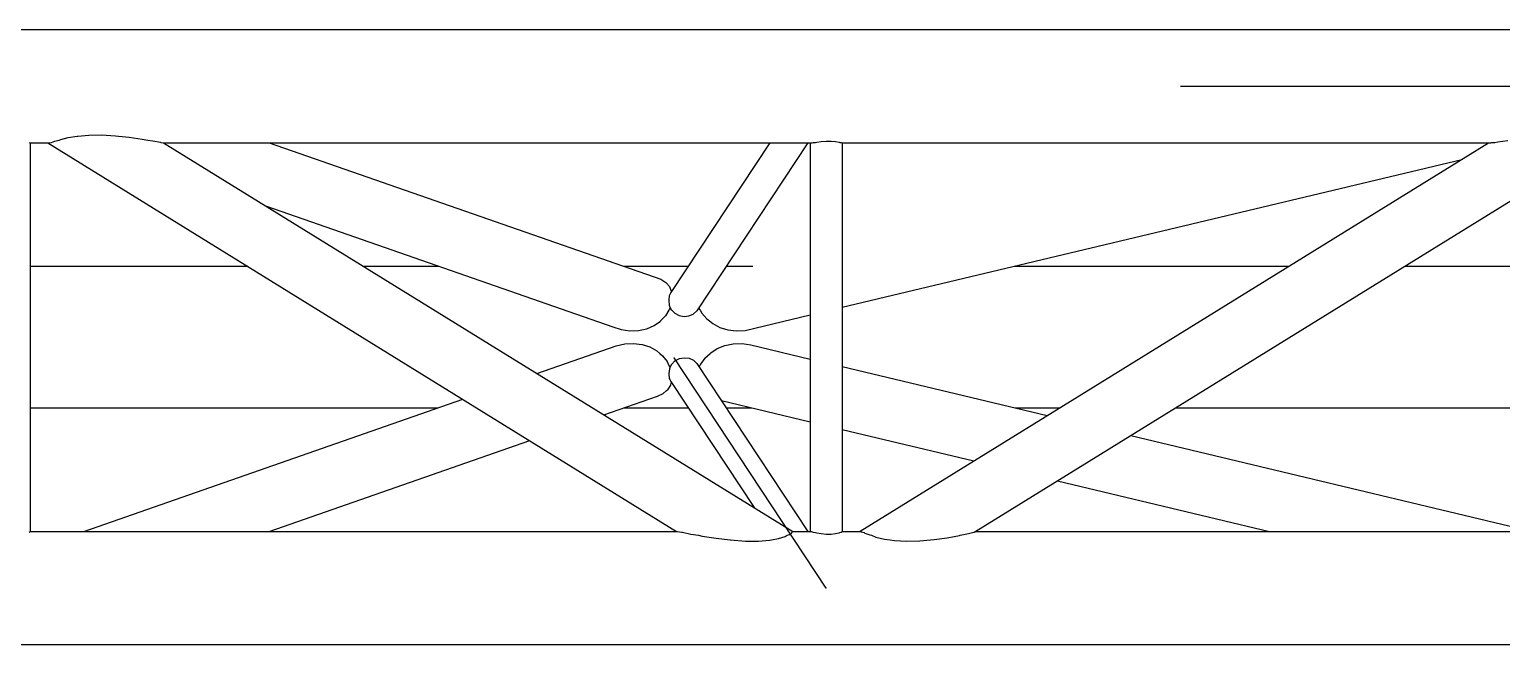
# Model space of a CAD drawing. Header units: millimetres. Extents: x 150209.93 to 150215.05, y 136675.65 to 136679.93.
# Drawn here: x 150213.732 to 150213.8375, y 136677.4447 to 136677.4889 of the extents above; entities that cross this region are included whole.
import ezdxf

# ---------------------------------------------------------------- set-up
doc = ezdxf.new("R2010")
doc.units = ezdxf.units.MM
doc.header["$LTSCALE"] = 0.25
doc.linetypes.add('CENTER', pattern=[50.8, 31.75, -6.35, 6.35, -6.35])
doc.linetypes.add('XKITLINE00', pattern=[0])

# ---------------------------------------------------------------- blocks, each defined once
blk = doc.blocks.new('çatıı')
at = {"color": 8, "linetype": 'XKITLINE00'}
for p, q in [((23581.54, 9290.57), (24815.89, 9290.57)), ((24038.68, 9252.7), (24043.28, 9252.74)), ((24043.28, 9252.74), (24048.32, 9252.41)), ((24017.39, 9250.03), (24017.67, 9249.93)), ((24017.55, 9249.97), (24024.51, 9249.97)), ((24017.67, 9249.93), (24017.67, 9110.56)), ((24024.04, 9249.97), (24249.38, 9110.58)), ((24024.09, 9249.97), (24024.27, 9249.89)), ((24024.24, 9249.94), (24025.21, 9250.07)), ((24024.24, 9249.94), (24024.27, 9249.89)), ((24025.21, 9250.07), (24025.35, 9250.07)), ((24025.35, 9250.07), (24026.56, 9250.56)), ((24026.56, 9250.56), (24028.15, 9250.88)), ((24028.15, 9250.88), (24028.65, 9251.13)), ((24028.65, 9251.13), (24031.28, 9251.81)), ((24031.28, 9251.81), (24034.6, 9252.27)), ((24034.6, 9252.27), (24034.75, 9252.3)), ((24034.75, 9252.3), (24038.68, 9252.7)), ((24048.32, 9252.41), (24049.42, 9252.27)), ((24049.42, 9252.27), (24053.24, 9251.92)), ((24053.24, 9251.92), (24057.83, 9251.28)), ((24057.83, 9251.28), (24059.87, 9250.88)), ((24059.87, 9250.88), (24061.64, 9250.65)), ((24061.64, 9250.65), (24064.36, 9250.14)), ((24064.36, 9250.14), (24064.59, 9250.07)), ((24064.59, 9250.07), (24065.55, 9249.96)), ((24065.46, 9249.97), (24297.9, 9249.97)), ((24065.55, 9249.96), (24291.03, 9110.48)), ((24103.31, 9249.97), (24243.72, 9201)), ((24282.74, 9249.97), (24247.26, 9196.22)), ((24296.38, 9249.97), (24256.58, 9189.69)), ((24297.26, 9249.97), (24297.26, 9110.62)), ((24297.28, 9249.97), (24297.4, 9249.89)), ((24297.4, 9249.89), (24297.54, 9249.93)), ((24297.54, 9249.93), (24298.35, 9250.02)), ((24297.67, 9249.97), (24297.7, 9249.95)), ((24298.35, 9250.02), (24299.18, 9250.07)), ((24299.18, 9250.07), (24299.61, 9250.19)), ((24299.61, 9250.19), (24301.2, 9250.43)), ((24301.2, 9250.43), (24302.96, 9250.56)), ((24302.96, 9250.56), (24304.72, 9250.56)), ((24304.72, 9250.56), (24306.31, 9250.43)), ((24306.31, 9250.43), (24307.57, 9250.19)), ((24307.57, 9250.19), (24307.84, 9250.07)), ((24307.84, 9250.07), (24308.38, 9250.02)), ((24308.38, 9250.02), (24308.66, 9249.93)), ((24308.53, 9249.97), (24541.11, 9249.97)), ((24308.66, 9249.93), (24308.66, 9110.55)), ((24315.14, 9110.64), (24540.31, 9249.93)), ((24356.59, 9110.62), (24581.76, 9249.9)), ((24540.31, 9249.93), (24540.41, 9249.97)), ((24540.31, 9249.93), (24540.36, 9249.89)), ((24540.36, 9249.89), (24541.32, 9250)), ((24541.32, 9250), (24542.6, 9250.07)), ((24542.6, 9250.07), (24543.69, 9250.29)), ((24543.69, 9250.29), (24547.28, 9250.78)), ((24308.66, 9190.95), (24530.69, 9243.98)), ((24102.37, 9227.19), (24226.55, 9183.88)), ((24017.67, 9205.67), (24095.66, 9205.67)), ((24137.15, 9205.67), (24164.05, 9205.67)), ((24230.32, 9205.67), (24253.5, 9205.67)), ((24267.13, 9205.67), (24276.62, 9205.67)), ((24370.3, 9205.67), (24468.77, 9205.67)), ((24510.26, 9205.67), (24551, 9205.67)), ((24243.72, 9201), (24245.5, 9199.88)), ((24245.5, 9199.88), (24245.73, 9199.57)), ((24245.73, 9199.57), (24246.82, 9198.36)), ((24246.72, 9195.1), (24246.55, 9193.56)), ((24246.91, 9195.48), (24246.72, 9195.1)), ((24246.82, 9198.36), (24247.45, 9196.72)), ((24247.26, 9196.22), (24246.91, 9195.48)), ((24247.45, 9196.72), (24247.51, 9196.6)), ((24246.57, 9189.89), (24245.4, 9187.9)), ((24246.55, 9193.56), (24246.58, 9193.35)), ((24246.68, 9190.05), (24246.57, 9189.89)), ((24246.58, 9193.35), (24246.75, 9191.72)), ((24247.01, 9190.92), (24246.68, 9190.05)), ((24246.75, 9191.72), (24247.09, 9190.69)), ((24247.09, 9190.69), (24247.1, 9190.64)), ((24247.1, 9190.64), (24247.46, 9190.02)), ((24247.46, 9190.02), (24247.6, 9189.89)), ((24247.6, 9189.89), (24248.72, 9188.78)), ((24255.35, 9188.53), (24256.58, 9189.69)), ((24257.24, 9190.68), (24257.8, 9189.89)), ((24257.8, 9189.89), (24258.35, 9188.86)), ((24238.68, 9183.24), (24241.33, 9184.4)), ((24241.33, 9184.4), (24243.54, 9186)), ((24243.61, 9186.08), (24243.54, 9186)), ((24245.4, 9187.9), (24243.61, 9186.08)), ((24248.72, 9188.78), (24250.3, 9187.94)), ((24250.3, 9187.94), (24252.05, 9187.61)), ((24252.05, 9187.61), (24253.78, 9187.82)), ((24253.78, 9187.82), (24255.35, 9188.53)), ((24258.35, 9188.86), (24260.15, 9186.83)), ((24260.15, 9186.83), (24261.16, 9186.08)), ((24261.16, 9186.08), (24262.32, 9185.08)), ((24262.32, 9185.08), (24264.84, 9183.71)), ((24273.9, 9182.65), (24297.26, 9188.23)), ((24226.55, 9183.88), (24229.5, 9182.92)), ((24229.5, 9182.92), (24232.61, 9182.49)), ((24232.61, 9182.49), (24235.72, 9182.6)), ((24235.72, 9182.6), (24238.68, 9183.24)), ((24264.84, 9183.71), (24267.71, 9182.82)), ((24267.71, 9182.82), (24270.78, 9182.47)), ((24270.78, 9182.47), (24273.9, 9182.65)), ((24199.32, 9167.21), (24227.7, 9177.11)), ((24227.7, 9177.11), (24230.77, 9177.82)), ((24230.77, 9177.82), (24233.92, 9177.99)), ((24233.92, 9177.99), (24236.98, 9177.61)), ((24236.98, 9177.61), (24239.82, 9176.72)), ((24239.82, 9176.72), (24242.28, 9175.34)), ((24242.28, 9175.34), (24243.34, 9174.38)), ((24243.34, 9174.38), (24244.34, 9173.58)), ((24259.49, 9172.7), (24261.37, 9174.37)), ((24261.57, 9174.58), (24261.37, 9174.37)), ((24261.57, 9174.58), (24263.9, 9176.15)), ((24263.9, 9176.15), (24266.64, 9177.27)), ((24266.64, 9177.27), (24269.66, 9177.88)), ((24269.66, 9177.88), (24272.8, 9177.96)), ((24272.8, 9177.96), (24275.91, 9177.49)), ((24275.91, 9177.49), (24297.26, 9172.39)), ((24244.34, 9173.58), (24245.93, 9171.55)), ((24245.93, 9171.55), (24246.34, 9170.57)), ((24246.34, 9170.57), (24246.97, 9169.44)), ((24246.76, 9168.81), (24246.6, 9167.17)), ((24247.03, 9169.59), (24246.76, 9168.81)), ((24247.52, 9170.45), (24247.03, 9169.59)), ((24247.52, 9170.45), (24247.65, 9170.57)), ((24247.65, 9170.57), (24248.78, 9171.69)), ((24248.78, 9171.69), (24250.36, 9172.52)), ((24250.36, 9172.52), (24252.11, 9172.85)), ((24252.11, 9172.85), (24253.85, 9172.64)), ((24253.85, 9172.64), (24255.41, 9171.93)), ((24255.41, 9171.93), (24256.64, 9170.77)), ((24256.64, 9170.77), (24296.38, 9110.57)), ((24257.96, 9170.56), (24257.42, 9169.6)), ((24259.49, 9172.7), (24257.96, 9170.56)), ((24308.66, 9169.67), (24382.17, 9152.11)), ((24246.6, 9167.17), (24246.57, 9166.97)), ((24246.57, 9166.97), (24246.73, 9165.43)), ((24246.73, 9165.43), (24246.92, 9165.05)), ((24246.92, 9165.05), (24247.27, 9164.32)), ((24247.25, 9163.76), (24247.12, 9163.02)), ((24247.37, 9164.16), (24247.25, 9163.76)), ((24247.27, 9164.32), (24277.12, 9119.09)), ((24036.94, 9110.57), (24172.79, 9157.96)), ((24223.29, 9152.39), (24242.5, 9159.09)), ((24242.5, 9159.09), (24244.58, 9160.03)), ((24244.58, 9160.03), (24245.57, 9160.92)), ((24245.57, 9160.92), (24246.09, 9161.35)), ((24247.12, 9163.02), (24246.09, 9161.35)), ((24017.67, 9154.87), (24163.95, 9154.87)), ((24230.42, 9154.87), (24253.5, 9154.87)), ((24265.42, 9157.48), (24297.26, 9149.87)), ((24267.13, 9154.87), (24276.32, 9154.87)), ((24370.59, 9154.87), (24386.65, 9154.87)), ((24428.14, 9154.87), (24553.28, 9154.87)), ((24103.41, 9110.57), (24196.76, 9143.13)), ((24308.66, 9147.15), (24355.91, 9135.86)), ((24412.11, 9144.96), (24556.09, 9110.57)), ((24385.85, 9128.72), (24461.81, 9110.57)), ((24017.39, 9110.35), (24017.67, 9110.56)), ((24017.67, 9110.57), (24249.52, 9110.57)), ((24249.34, 9110.66), (24249.38, 9110.58)), ((24249.34, 9110.66), (24249.58, 9110.55)), ((24249.58, 9110.55), (24251.22, 9110.26)), ((24290.65, 9110.24), (24291.03, 9110.48)), ((24290.89, 9110.57), (24297.51, 9110.57)), ((24297.26, 9110.62), (24297.4, 9110.66)), ((24297.26, 9110.62), (24297.39, 9110.57)), ((24297.4, 9110.66), (24297.54, 9110.55)), ((24297.54, 9110.55), (24298.35, 9110.35)), ((24298.35, 9110.35), (24299.18, 9110.23)), ((24307.84, 9110.23), (24308.38, 9110.35)), ((24308.38, 9110.35), (24308.66, 9110.55)), ((24308.66, 9110.57), (24315.41, 9110.57)), ((24315.14, 9110.64), (24315.11, 9110.57)), ((24315.14, 9110.64), (24315.3, 9110.66)), ((24315.3, 9110.66), (24315.65, 9110.4)), ((24315.65, 9110.4), (24316.53, 9110.22)), ((24355.41, 9110.22), (24355.97, 9110.32)), ((24355.97, 9110.32), (24356.59, 9110.62)), ((24356.5, 9110.57), (24588.5, 9110.57)), ((24251.22, 9110.26), (24251.42, 9110.24)), ((24251.42, 9110.24), (24254.41, 9109.62)), ((24254.41, 9109.62), (24257.2, 9109.2)), ((24257.2, 9109.2), (24258.56, 9108.92)), ((24258.56, 9108.92), (24263.56, 9108.13)), ((24263.56, 9108.13), (24268.5, 9107.6)), ((24268.5, 9107.6), (24268.73, 9107.56)), ((24268.73, 9107.56), (24274.02, 9107.12)), ((24274.02, 9107.12), (24278.75, 9107.08)), ((24278.75, 9107.08), (24282.68, 9107.44)), ((24282.68, 9107.44), (24283.32, 9107.6)), ((24283.32, 9107.6), (24285.92, 9107.99)), ((24285.92, 9107.99), (24288.28, 9108.73)), ((24288.28, 9108.73), (24288.92, 9109.2)), ((24288.92, 9109.2), (24289.85, 9109.48)), ((24289.85, 9109.48), (24290.69, 9110.14)), ((24290.65, 9110.24), (24290.69, 9110.14)), ((24299.18, 9110.23), (24299.61, 9110.08)), ((24299.61, 9110.08), (24301.2, 9109.77)), ((24301.2, 9109.77), (24302.96, 9109.6)), ((24302.96, 9109.6), (24304.72, 9109.6)), ((24304.72, 9109.6), (24306.31, 9109.77)), ((24306.31, 9109.77), (24307.57, 9110.08)), ((24307.57, 9110.08), (24307.84, 9110.23)), ((24316.53, 9110.22), (24316.82, 9109.95)), ((24316.82, 9109.95), (24318.57, 9109.31)), ((24318.57, 9109.31), (24319.2, 9109.18)), ((24319.2, 9109.18), (24320.81, 9108.49)), ((24320.81, 9108.49), (24323.84, 9107.81)), ((24323.84, 9107.81), (24325.93, 9107.56)), ((24325.93, 9107.56), (24327.48, 9107.27)), ((24327.48, 9107.27), (24331.73, 9107.01)), ((24331.73, 9107.01), (24336.54, 9107.16)), ((24336.54, 9107.16), (24340.34, 9107.56)), ((24340.34, 9107.56), (24341.6, 9107.66)), ((24341.6, 9107.66), (24346.34, 9108.28)), ((24346.34, 9108.28), (24350.71, 9109.12)), ((24350.71, 9109.12), (24350.92, 9109.18)), ((24350.92, 9109.18), (24353.9, 9109.76)), ((24353.9, 9109.76), (24355.41, 9110.22)), ((23581.51, 9069.97), (24815.89, 9069.97))]:
    blk.add_line(p, q, dxfattribs=at)
at = {"color": 8, "linetype": 'CENTER'}
for p, q in [((23430, 9270.27), (24815.89, 9270.27)), ((24302.96, 9090.27), (24248.5, 9172.77))]:
    blk.add_line(p, q, dxfattribs=at)
at = {"color": 8, "linetype": 'XKITLINE00'}
for centre in [(24248.5, 9172.77), (24302.96, 9090.27)]:
    blk.add_circle(centre, 0.05, dxfattribs=at)

msp = doc.modelspace()

# ---------------------------------------------------------------- block references
at = {"xscale": 0.0002000170049888334, "yscale": 0.0002000170049888334, "zscale": 0.0002000170049888334}
msp.add_blockref('çatıı', (150208.92807, 136675.63059), dxfattribs=at)

doc.saveas('drawing.dxf')
